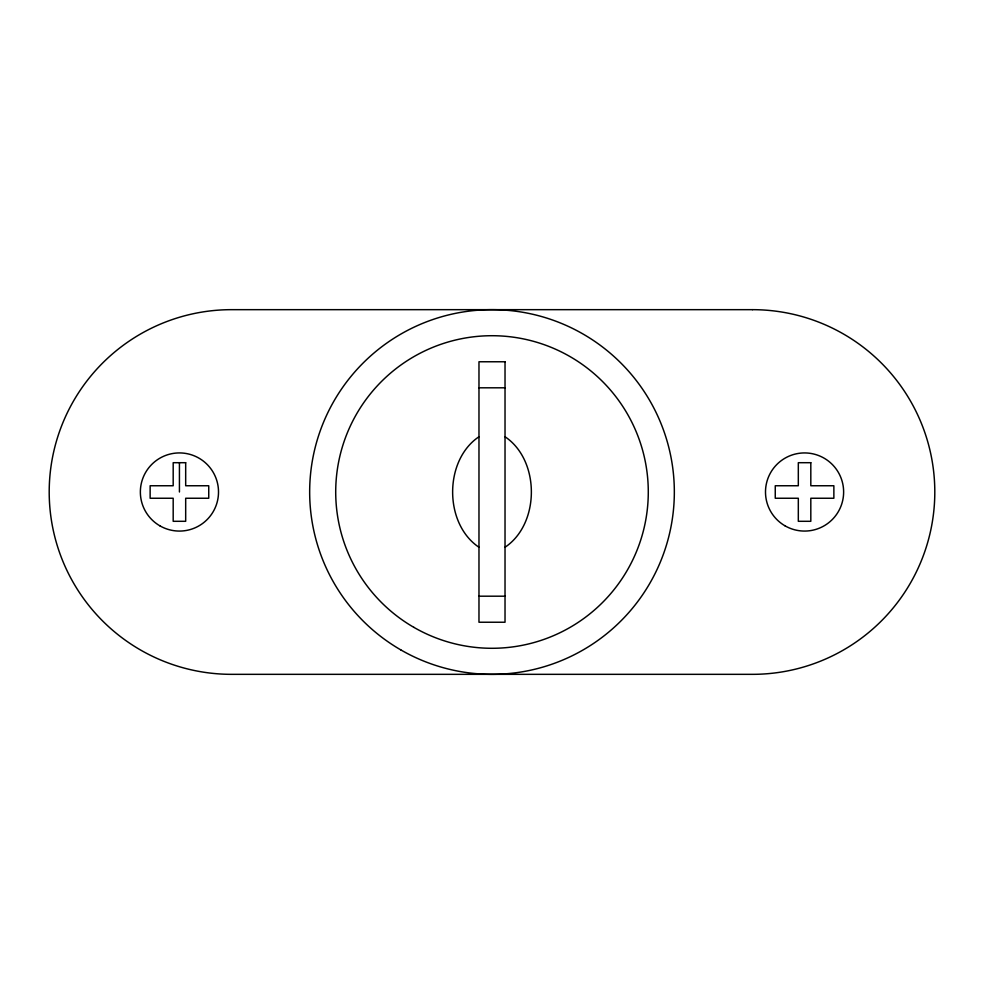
<?xml version="1.0" encoding="UTF-8"?>
<svg xmlns="http://www.w3.org/2000/svg" width="984" height="984" viewBox="0 0 984 984"><rect width="100%" height="100%" fill="white"/><g stroke="black" fill="none" stroke-linecap="round" stroke-linejoin="round"><path stroke-width="1.48" d="M478.974 436.748C443.858 460.266 443.858 523.734 478.974 547.252M505.026 547.252C540.142 523.734 540.142 460.266 505.026 436.748M478.974 387.807L505.026 387.807M478.974 596.193L505.026 596.193M179.432 462.701L179.432 492M752.465 309.665L231.535 309.665A182.335 182.335 0 0 0 49.2 492A182.335 182.335 0 0 0 231.535 674.335L752.465 674.335A182.335 182.335 0 0 0 934.8 492A182.335 182.335 0 0 0 752.465 309.665M505.026 361.768L478.974 361.768L478.974 622.232L505.026 622.232L505.026 361.768M185.681 462.701L173.184 462.701L173.184 485.752L150.134 485.752L150.134 498.248L173.184 498.248L173.184 521.299L185.681 521.299L185.681 498.248L208.743 498.248L208.743 485.752L185.681 485.752L185.681 462.701M810.816 462.701L798.319 462.701L798.319 485.752L775.257 485.752L775.257 498.248L798.319 498.248L798.319 521.299L810.816 521.299L810.816 498.248L833.866 498.248L833.866 485.752L810.816 485.752L810.816 462.701M413.858 627.349A156.284 156.284 0 0 0 648.284 492A156.284 156.284 0 0 0 413.858 356.651A156.284 156.284 0 0 0 413.858 627.349M400.832 649.907A182.335 182.335 0 0 0 674.335 492A182.335 182.335 0 0 0 400.832 334.093A182.335 182.335 0 0 0 400.832 649.907M159.9 525.837A39.065 39.065 0 0 0 218.51 492A39.065 39.065 0 0 0 159.9 458.163A39.065 39.065 0 0 0 159.9 525.837M785.035 525.837A39.065 39.065 0 0 0 843.632 492A39.065 39.065 0 0 0 785.035 458.163A39.065 39.065 0 0 0 785.035 525.837"/></g></svg>
